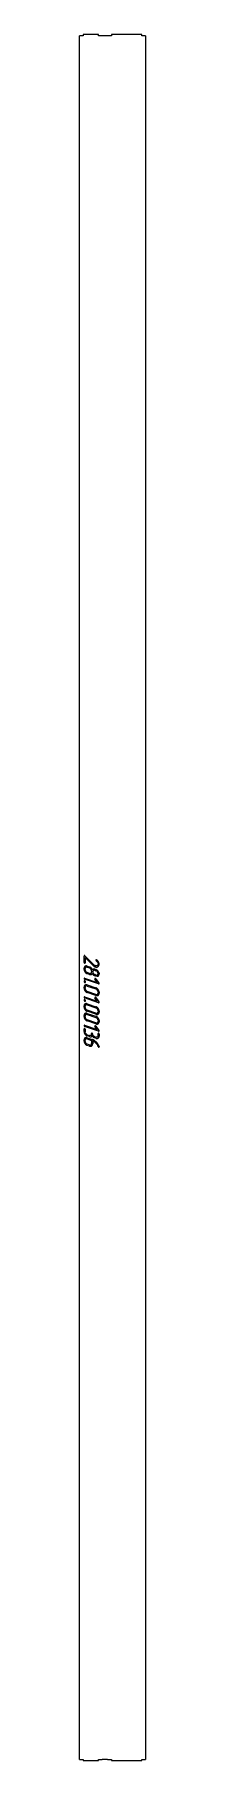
# Model space of a CAD drawing. Header units: millimetres. Extents: x 257 to 344, y 257 to 2538.
import ezdxf

# ---------------------------------------------------------------- set-up
doc = ezdxf.new("R2010")
doc.units = ezdxf.units.MM
doc.linetypes.add('K5LT_BASIC', pattern=[0])
doc.layers.add('Engraving', color=7, linetype='Continuous')

msp = doc.modelspace()

# ---------------------------------------------------------------- linework, layer by layer
at = {"color": 150, "linetype": 'K5LT_BASIC', "lineweight": 25, "true_color": 0x0080ff}
for p, q in [((257.2, 258.4), (257.2, 2536.8)), ((262.2, 2536.8), (257.2, 2536.8)), ((282.2, 2538.3), (262.2, 2538.3)), ((262.2, 2538.3), (262.2, 2536.8)), ((282.2, 2536.8), (282.2, 2538.3)), ((287.2, 2536.8), (282.2, 2536.8)), ((294.3, 2536.8), (287.2, 2536.8)), ((299.3, 2536.8), (294.3, 2536.8)), ((299.3, 2538.3), (299.3, 2536.8)), ((339.3, 2538.3), (299.3, 2538.3)), ((339.3, 2536.8), (339.3, 2538.3)), ((344.3, 2536.8), (339.3, 2536.8)), ((344.3, 2536.8), (344.3, 258.4)), ((257.2, 258.4), (262.2, 258.4)), ((262.2, 258.4), (262.2, 256.9)), ((262.2, 256.9), (282.2, 256.9)), ((282.2, 258.4), (287.2, 258.4)), ((282.2, 256.9), (282.2, 258.4)), ((294.3, 258.4), (299.3, 258.4)), ((299.3, 258.4), (299.3, 256.9)), ((299.3, 256.9), (339.3, 256.9)), ((339.3, 258.4), (344.3, 258.4)), ((339.3, 256.9), (339.3, 258.4))]:
    msp.add_line(p, q, dxfattribs=at)
msp.add_open_spline([(294.3, 258.4), (294, 258.4), (293.4, 258.4), (292.5, 258.4), (291.6, 258.4), (290.7, 258.4), (289.8, 258.4), (289, 258.4), (288.1, 258.4), (287.5, 258.4), (287.2, 258.4)], degree=3, dxfattribs=at)
at = {"layer": 'Engraving', "color": 150, "linetype": 'K5LT_BASIC', "lineweight": 25, "true_color": 0x0080ff}
for p, q in [((263.2, 1311.8), (263.2, 1320.3)), ((263.2, 1302.6), (263.2, 1304.1)), ((264.3, 1320.5), (276.1, 1308.7)), ((275.3, 1307.8), (264.6, 1318.5)), ((264.6, 1318.5), (264.6, 1311.3)), ((264.6, 1302.2), (264.6, 1303.6)), ((267.5, 1306.9), (270.3, 1305.9)), ((267.5, 1305.5), (270.3, 1304.5)), ((273.1, 1300.7), (273.1, 1299.3)), ((276.1, 1308.7), (276.7, 1308.2)), ((276.7, 1308.2), (277.2, 1307.9)), ((277.4, 1302.8), (278.9, 1302.3)), ((277.4, 1301.4), (278.8, 1300.9)), ((279.5, 1315.3), (279.7, 1315.1)), ((263.2, 1277.8), (263.2, 1279.2)), ((263.9, 1291.1), (280.7, 1285.4)), ((282.4, 1283.4), (263.9, 1289.7)), ((264.6, 1277.3), (264.6, 1278.7)), ((270.3, 1297.4), (267.5, 1298.4)), ((270.3, 1296), (267.5, 1296.9)), ((267.5, 1282), (278.8, 1278.1)), ((267.5, 1280.6), (278.8, 1276.7)), ((278.8, 1295.2), (277.4, 1295.7)), ((278.8, 1293.8), (277.4, 1294.3)), ((280.7, 1285.4), (277.6, 1289.5)), ((278.6, 1290.2), (282.9, 1284.5)), ((279.3, 1293.6), (278.8, 1293.8)), ((279.7, 1293.5), (279.3, 1293.6)), ((280.5, 1293.5), (279.7, 1293.5)), ((282.8, 1298.4), (283, 1297.5)), ((283, 1297.5), (283.1, 1297)), ((283.1, 1297), (283.1, 1296.6)), ((263.9, 1266.3), (280.7, 1260.6)), ((282.4, 1258.6), (263.9, 1264.8)), ((278.8, 1269.6), (267.5, 1273.5)), ((278.8, 1268.2), (267.5, 1272)), ((267.5, 1257.1), (278.8, 1253.3)), ((267.5, 1255.7), (278.8, 1251.9)), ((280.7, 1260.6), (277.6, 1264.6)), ((278.6, 1265.3), (282.9, 1259.6)), ((281.7, 1272.9), (281.7, 1271.5)), ((283.1, 1272.4), (283.1, 1271)), ((263.2, 1252.9), (263.2, 1254.3)), ((263.2, 1240.2), (263.2, 1241.6)), ((264.6, 1252.4), (264.6, 1253.8)), ((264.6, 1239.7), (264.6, 1241.1)), ((278.8, 1244.7), (267.5, 1248.6)), ((278.8, 1243.3), (267.5, 1247.2)), ((267.5, 1244.4), (278.8, 1240.6)), ((267.5, 1243), (278.8, 1239.2)), ((278.8, 1232), (267.5, 1235.9)), ((278.8, 1230.6), (267.5, 1234.5)), ((281.7, 1248), (281.7, 1246.6)), ((281.7, 1235.3), (281.7, 1233.9)), ((283.1, 1247.6), (283.1, 1246.1)), ((283.1, 1234.9), (283.1, 1233.4)), ((263.2, 1220.5), (263.2, 1224)), ((263.2, 1207.9), (263.2, 1209.3)), ((263.9, 1228.7), (280.7, 1223)), ((282.4, 1221), (263.9, 1227.3)), ((264.6, 1223.5), (264.6, 1220)), ((267.5, 1216.2), (270.3, 1215.2)), ((270.3, 1213.8), (267.5, 1214.7)), ((267.5, 1212.2), (273.8, 1210)), ((267.5, 1210.7), (273.1, 1208.8)), ((273.1, 1217.1), (273.1, 1217.8)), ((276.7, 1212.3), (276.4, 1212.5)), ((276.9, 1212.2), (276.7, 1212.3)), ((277.4, 1212.1), (276.9, 1212.2)), ((277.4, 1213.5), (278.8, 1213)), ((278.8, 1211.6), (277.4, 1212.1)), ((280.7, 1223), (277.6, 1227.1)), ((278.6, 1227.7), (282.9, 1222)), ((281.7, 1214.9), (281.7, 1217.7)), ((283.1, 1217.2), (283.1, 1214.4)), ((264.6, 1207.4), (264.6, 1208.9)), ((270.3, 1202.7), (267.5, 1203.6)), ((270.3, 1201.2), (267.5, 1202.2)), ((273.1, 1208.8), (273.1, 1204.5)), ((274.6, 1208.3), (274.6, 1204.1)), ((281.5, 1201.3), (281.2, 1202)), ((281.6, 1201), (281.5, 1201.3)), ((281.7, 1200.7), (281.6, 1201)), ((283.1, 1200.7), (283.1, 1200.4))]:
    msp.add_line(p, q, dxfattribs=at)
for points in [[(263.4, 1320.7), (263.2, 1320.6), (263.2, 1320.3)], [(263.2, 1311.8), (263.2, 1311.5), (263.4, 1311.2)], [(264.4, 1306.6), (263.2, 1305.7), (263.2, 1304.1)], [(263.2, 1302.6), (263.2, 1300.9), (264.4, 1299.2)], [(264, 1320.8), (263.7, 1320.9), (263.4, 1320.7)], [(263.4, 1311.2), (263.7, 1311), (263.9, 1310.9)], [(263.9, 1310.9), (264.2, 1310.8), (264.4, 1310.9)], [(264.3, 1320.5), (264.2, 1320.7), (264, 1320.8)], [(264.4, 1310.9), (264.6, 1311.1), (264.6, 1311.3)], [(267.5, 1306.9), (265.7, 1307.5), (264.4, 1306.6)], [(265.5, 1305.3), (264.6, 1304.7), (264.6, 1303.6)], [(264.6, 1302.2), (264.6, 1301), (265.4, 1299.9)], [(267.5, 1305.5), (266.3, 1305.8), (265.5, 1305.3)], [(272.4, 1304.6), (271.4, 1305.5), (270.3, 1305.9)], [(272.3, 1303), (271.5, 1304.1), (270.3, 1304.5)], [(273.1, 1300.7), (273.1, 1301.9), (272.3, 1303)], [(274.1, 1302.3), (273.4, 1303.7), (272.4, 1304.6)], [(275.5, 1303), (274.7, 1302.9), (274.1, 1302.3)], [(275.4, 1301.2), (274.6, 1300.7), (274.6, 1299.5)], [(275.3, 1307.8), (276.2, 1307), (276.9, 1306.5)], [(277.4, 1301.4), (276.2, 1301.8), (275.4, 1301.2)], [(277.4, 1302.8), (276.4, 1303.1), (275.5, 1303)], [(276.9, 1306.5), (277.5, 1306.1), (278.2, 1305.9)], [(278.2, 1307.3), (277.7, 1307.5), (277.2, 1307.9)], [(280.6, 1307.7), (279.7, 1306.8), (278.2, 1307.3)], [(278.2, 1305.9), (280.3, 1305.2), (281.7, 1306.3)], [(279, 1315.2), (278.8, 1315.1), (278.8, 1314.8)], [(278.8, 1314.8), (278.8, 1314.5), (278.9, 1314.3)], [(280.9, 1299.4), (280, 1300.5), (278.8, 1300.9)], [(278.9, 1314.3), (279, 1314.1), (279.2, 1314)], [(281.9, 1300), (280.5, 1301.7), (278.9, 1302.3)], [(279.5, 1315.3), (279.2, 1315.4), (279, 1315.2)], [(279.2, 1314), (280.6, 1313), (281.1, 1311.9)], [(282.3, 1312.4), (281.5, 1313.9), (279.7, 1315.1)], [(281.4, 1308.6), (281.1, 1308), (280.6, 1307.7)], [(281.1, 1311.9), (281.7, 1310.9), (281.7, 1309.9)], [(281.7, 1309.9), (281.7, 1309.2), (281.4, 1308.6)], [(281.7, 1306.3), (283.1, 1307.5), (283.1, 1309.5)], [(283.1, 1309.5), (283.1, 1311), (282.3, 1312.4)], [(263.4, 1291.1), (263.2, 1290.8), (263.2, 1290.7)], [(263.2, 1290.7), (263.2, 1290.3), (263.4, 1290.1)], [(263.5, 1287.5), (263.2, 1287.3), (263.2, 1286.8)], [(263.2, 1286.8), (263.2, 1286.3), (263.5, 1285.9)], [(264.4, 1281.7), (263.2, 1280.8), (263.2, 1279.2)], [(263.2, 1277.8), (263.2, 1276), (264.5, 1274.3)], [(263.9, 1291.1), (263.5, 1291.2), (263.4, 1291.1)], [(263.4, 1290.1), (263.6, 1289.8), (263.9, 1289.7)], [(264.3, 1287.5), (263.8, 1287.7), (263.5, 1287.5)], [(263.5, 1285.9), (263.9, 1285.5), (264.3, 1285.4)], [(264.9, 1287), (264.5, 1287.4), (264.3, 1287.5)], [(264.3, 1285.4), (264.7, 1285.2), (265, 1285.5)], [(264.4, 1299.2), (265.7, 1297.5), (267.5, 1296.9)], [(267.5, 1282), (265.7, 1282.6), (264.4, 1281.7)], [(265.5, 1280.4), (264.6, 1279.8), (264.6, 1278.7)], [(265.3, 1286.1), (265.3, 1286.6), (264.9, 1287)], [(265, 1285.5), (265.3, 1285.7), (265.3, 1286.1)], [(265.4, 1299.9), (266.3, 1298.8), (267.5, 1298.4)], [(267.5, 1280.6), (266.3, 1281), (265.5, 1280.4)], [(270.3, 1297.4), (271.5, 1297), (272.3, 1297.5)], [(270.3, 1296), (271.5, 1295.6), (272.6, 1295.9)], [(272.3, 1297.5), (273.1, 1298.1), (273.1, 1299.3)], [(272.6, 1295.9), (273.6, 1296.2), (274.1, 1297)], [(274.1, 1297), (274.8, 1295.9), (275.6, 1295.3)], [(274.6, 1299.5), (274.6, 1298.4), (275.4, 1297.2)], [(275.4, 1297.2), (276.2, 1296.1), (277.4, 1295.7)], [(275.6, 1295.3), (276.4, 1294.6), (277.4, 1294.3)], [(277.6, 1290.5), (277.4, 1290.4), (277.4, 1290.1)], [(277.4, 1290.1), (277.4, 1289.8), (277.6, 1289.5)], [(278.1, 1290.5), (277.8, 1290.6), (277.6, 1290.5)], [(278.6, 1290.2), (278.3, 1290.5), (278.1, 1290.5)], [(278.8, 1295.2), (280, 1294.8), (280.9, 1295.3)], [(281.8, 1275.9), (280.5, 1277.6), (278.8, 1278.1)], [(280.5, 1293.5), (281.3, 1293.6), (281.9, 1294)], [(281.7, 1297.1), (281.7, 1298.2), (280.9, 1299.4)], [(280.9, 1295.3), (281.7, 1295.9), (281.7, 1297.1)], [(282.8, 1298.4), (282.5, 1299.2), (281.9, 1300)], [(281.9, 1294), (283.1, 1294.8), (283.1, 1296.6)], [(282.4, 1283.4), (282.7, 1283.3), (282.9, 1283.5)], [(283.1, 1283.9), (283.1, 1284.2), (282.9, 1284.5)], [(282.9, 1283.5), (283.1, 1283.6), (283.1, 1283.9)], [(263.4, 1266.2), (263.2, 1265.9), (263.2, 1265.8)], [(263.2, 1265.8), (263.2, 1265.5), (263.4, 1265.2)], [(263.5, 1262.6), (263.2, 1262.4), (263.2, 1261.9)], [(263.2, 1261.9), (263.2, 1261.4), (263.5, 1261)], [(264.4, 1256.9), (263.2, 1256), (263.2, 1254.3)], [(263.9, 1266.3), (263.5, 1266.4), (263.4, 1266.2)], [(263.4, 1265.2), (263.6, 1264.9), (263.9, 1264.8)], [(264.3, 1262.6), (263.8, 1262.8), (263.5, 1262.6)], [(263.5, 1261), (263.9, 1260.6), (264.3, 1260.5)], [(264.9, 1262.1), (264.5, 1262.6), (264.3, 1262.6)], [(264.3, 1260.5), (264.7, 1260.4), (265, 1260.6)], [(267.5, 1257.1), (265.7, 1257.7), (264.4, 1256.9)], [(264.5, 1274.3), (265.7, 1272.6), (267.5, 1272)], [(264.6, 1277.3), (264.6, 1276.1), (265.4, 1275)], [(265.5, 1255.5), (264.6, 1255), (264.6, 1253.8)], [(265.3, 1261.2), (265.3, 1261.7), (264.9, 1262.1)], [(265, 1260.6), (265.3, 1260.8), (265.3, 1261.2)], [(265.4, 1275), (266.2, 1273.9), (267.5, 1273.5)], [(267.5, 1255.7), (266.3, 1256.1), (265.5, 1255.5)], [(277.6, 1265.6), (277.4, 1265.5), (277.4, 1265.2)], [(277.4, 1265.2), (277.4, 1264.9), (277.6, 1264.6)], [(278.1, 1265.7), (277.8, 1265.8), (277.6, 1265.6)], [(278.6, 1265.3), (278.3, 1265.6), (278.1, 1265.7)], [(280.8, 1275.2), (280, 1276.3), (278.8, 1276.7)], [(278.8, 1269.6), (280, 1269.2), (280.8, 1269.8)], [(278.8, 1268.2), (280.6, 1267.6), (281.9, 1268.4)], [(281.7, 1272.9), (281.7, 1274.1), (280.8, 1275.2)], [(280.8, 1269.8), (281.7, 1270.3), (281.7, 1271.5)], [(283.1, 1272.4), (283.1, 1274.2), (281.8, 1275.9)], [(281.9, 1268.4), (283.1, 1269.3), (283.1, 1271)], [(282.4, 1258.6), (282.7, 1258.4), (282.9, 1258.6)], [(283.1, 1259), (283.1, 1259.3), (282.9, 1259.6)], [(282.9, 1258.6), (283.1, 1258.8), (283.1, 1259)], [(263.2, 1252.9), (263.2, 1251.1), (264.5, 1249.4)], [(264.4, 1244.2), (263.2, 1243.3), (263.2, 1241.6)], [(263.2, 1240.2), (263.2, 1238.4), (264.5, 1236.7)], [(267.5, 1244.4), (265.7, 1245), (264.4, 1244.2)], [(264.5, 1249.4), (265.7, 1247.8), (267.5, 1247.2)], [(264.5, 1236.7), (265.7, 1235.1), (267.5, 1234.5)], [(264.6, 1252.4), (264.6, 1251.3), (265.4, 1250.1)], [(265.5, 1242.8), (264.6, 1242.3), (264.6, 1241.1)], [(264.6, 1239.7), (264.6, 1238.6), (265.4, 1237.4)], [(265.4, 1250.1), (266.2, 1249), (267.5, 1248.6)], [(265.4, 1237.4), (266.2, 1236.3), (267.5, 1235.9)], [(267.5, 1243), (266.3, 1243.4), (265.5, 1242.8)], [(281.8, 1251), (280.5, 1252.7), (278.8, 1253.3)], [(280.8, 1250.3), (280, 1251.5), (278.8, 1251.9)], [(278.8, 1244.7), (280, 1244.3), (280.8, 1244.9)], [(278.8, 1243.3), (280.6, 1242.7), (281.9, 1243.5)], [(281.8, 1238.3), (280.5, 1240), (278.8, 1240.6)], [(280.8, 1237.6), (280, 1238.8), (278.8, 1239.2)], [(278.8, 1232), (280, 1231.6), (280.8, 1232.2)], [(281.7, 1248), (281.7, 1249.2), (280.8, 1250.3)], [(280.8, 1244.9), (281.7, 1245.4), (281.7, 1246.6)], [(281.7, 1235.3), (281.7, 1236.5), (280.8, 1237.6)], [(280.8, 1232.2), (281.7, 1232.7), (281.7, 1233.9)], [(283.1, 1247.6), (283.1, 1249.4), (281.8, 1251)], [(283.1, 1234.9), (283.1, 1236.7), (281.8, 1238.3)], [(281.9, 1243.5), (283.1, 1244.4), (283.1, 1246.1)], [(281.9, 1230.8), (283.1, 1231.7), (283.1, 1233.4)], [(263.4, 1228.7), (263.2, 1228.3), (263.2, 1228.2)], [(263.2, 1228.2), (263.2, 1227.9), (263.4, 1227.6)], [(263.4, 1224.5), (263.2, 1224.3), (263.2, 1224)], [(263.2, 1220.5), (263.2, 1218.7), (264.4, 1217)], [(264.4, 1211.9), (263.2, 1211), (263.2, 1209.3)], [(263.9, 1228.7), (263.5, 1228.8), (263.4, 1228.7)], [(263.4, 1227.6), (263.6, 1227.4), (263.9, 1227.3)], [(263.9, 1224.5), (263.6, 1224.6), (263.4, 1224.5)], [(264.3, 1224.2), (264.1, 1224.4), (263.9, 1224.5)], [(264.6, 1223.5), (264.6, 1223.9), (264.3, 1224.2)], [(264.4, 1217), (265.7, 1215.4), (267.5, 1214.7)], [(267.5, 1212.2), (265.7, 1212.8), (264.4, 1211.9)], [(265.4, 1217.7), (264.6, 1218.8), (264.6, 1220)], [(265.5, 1210.6), (264.6, 1210), (264.6, 1208.9)], [(267.5, 1216.2), (266.3, 1216.6), (265.4, 1217.7)], [(267.5, 1210.7), (266.3, 1211.1), (265.5, 1210.6)], [(272.3, 1215.3), (271.5, 1214.8), (270.3, 1215.2)], [(270.3, 1213.8), (271.5, 1213.4), (272.6, 1213.7)], [(273.1, 1217.1), (273.1, 1215.9), (272.3, 1215.3)], [(272.6, 1213.7), (273.6, 1214), (274.1, 1214.8)], [(273.3, 1218.2), (273.1, 1218.1), (273.1, 1217.8)], [(273.9, 1218.3), (273.6, 1218.4), (273.3, 1218.2)], [(279.2, 1206.6), (276.7, 1209), (273.8, 1210)], [(274.3, 1217.9), (274, 1218.2), (273.9, 1218.3)], [(274.1, 1214.8), (274.8, 1213.7), (275.6, 1213.1)], [(274.6, 1217.3), (274.6, 1217.7), (274.3, 1217.9)], [(275.4, 1215), (274.6, 1216.1), (274.6, 1217.3)], [(277.4, 1213.5), (276.2, 1213.9), (275.4, 1215)], [(275.6, 1213.1), (276, 1212.7), (276.4, 1212.5)], [(277.6, 1228.1), (277.4, 1227.9), (277.4, 1227.6)], [(277.4, 1227.6), (277.4, 1227.3), (277.6, 1227.1)], [(278.1, 1228.1), (277.8, 1228.2), (277.6, 1228.1)], [(278.6, 1227.7), (278.3, 1228.1), (278.1, 1228.1)], [(278.8, 1230.6), (280.6, 1230), (281.9, 1230.8)], [(280.8, 1213.2), (280, 1212.6), (278.8, 1213)], [(278.8, 1211.6), (280.6, 1211), (281.9, 1211.8)], [(281.7, 1214.9), (281.7, 1213.7), (280.8, 1213.2)], [(281.9, 1218.2), (281.7, 1218.1), (281.7, 1217.7)], [(282.4, 1218.2), (282.1, 1218.3), (281.9, 1218.2)], [(281.9, 1211.8), (283.1, 1212.6), (283.1, 1214.4)], [(282.4, 1221), (282.7, 1220.9), (282.9, 1221)], [(282.8, 1217.9), (282.5, 1218.1), (282.4, 1218.2)], [(283.1, 1217.2), (283.1, 1217.6), (282.8, 1217.9)], [(283.1, 1221.5), (283.1, 1221.8), (282.9, 1222)], [(282.9, 1221), (283.1, 1221.2), (283.1, 1221.5)], [(263.2, 1207.9), (263.2, 1206.1), (264.4, 1204.5)], [(264.4, 1204.5), (265.7, 1202.8), (267.5, 1202.2)], [(264.6, 1207.4), (264.6, 1206.2), (265.4, 1205.1)], [(265.4, 1205.1), (266.3, 1204), (267.5, 1203.6)], [(270.3, 1202.7), (271.5, 1202.3), (272.3, 1202.8)], [(270.3, 1201.2), (272.1, 1200.6), (273.3, 1201.5)], [(272.3, 1202.8), (273.1, 1203.3), (273.1, 1204.5)], [(273.3, 1201.5), (274.6, 1202.3), (274.6, 1204.1)], [(274.6, 1208.3), (275.5, 1208), (276.6, 1207.3)], [(276.6, 1207.3), (277.6, 1206.5), (278.5, 1205.7)], [(278.5, 1205.7), (279.7, 1204.5), (280.4, 1203.4)], [(283.1, 1200.7), (281.9, 1204.1), (279.2, 1206.6)], [(280.4, 1203.4), (280.8, 1202.7), (281.2, 1202)], [(281.7, 1200.7), (281.9, 1200.3), (282, 1200.2)], [(282, 1200.2), (282.2, 1200.1), (282.4, 1200)], [(282.4, 1200), (282.7, 1199.9), (282.9, 1200)], [(282.9, 1200), (283.1, 1200.1), (283.1, 1200.4)]]:
    msp.add_open_spline(points, degree=2, dxfattribs=at)

doc.saveas('drawing.dxf')
